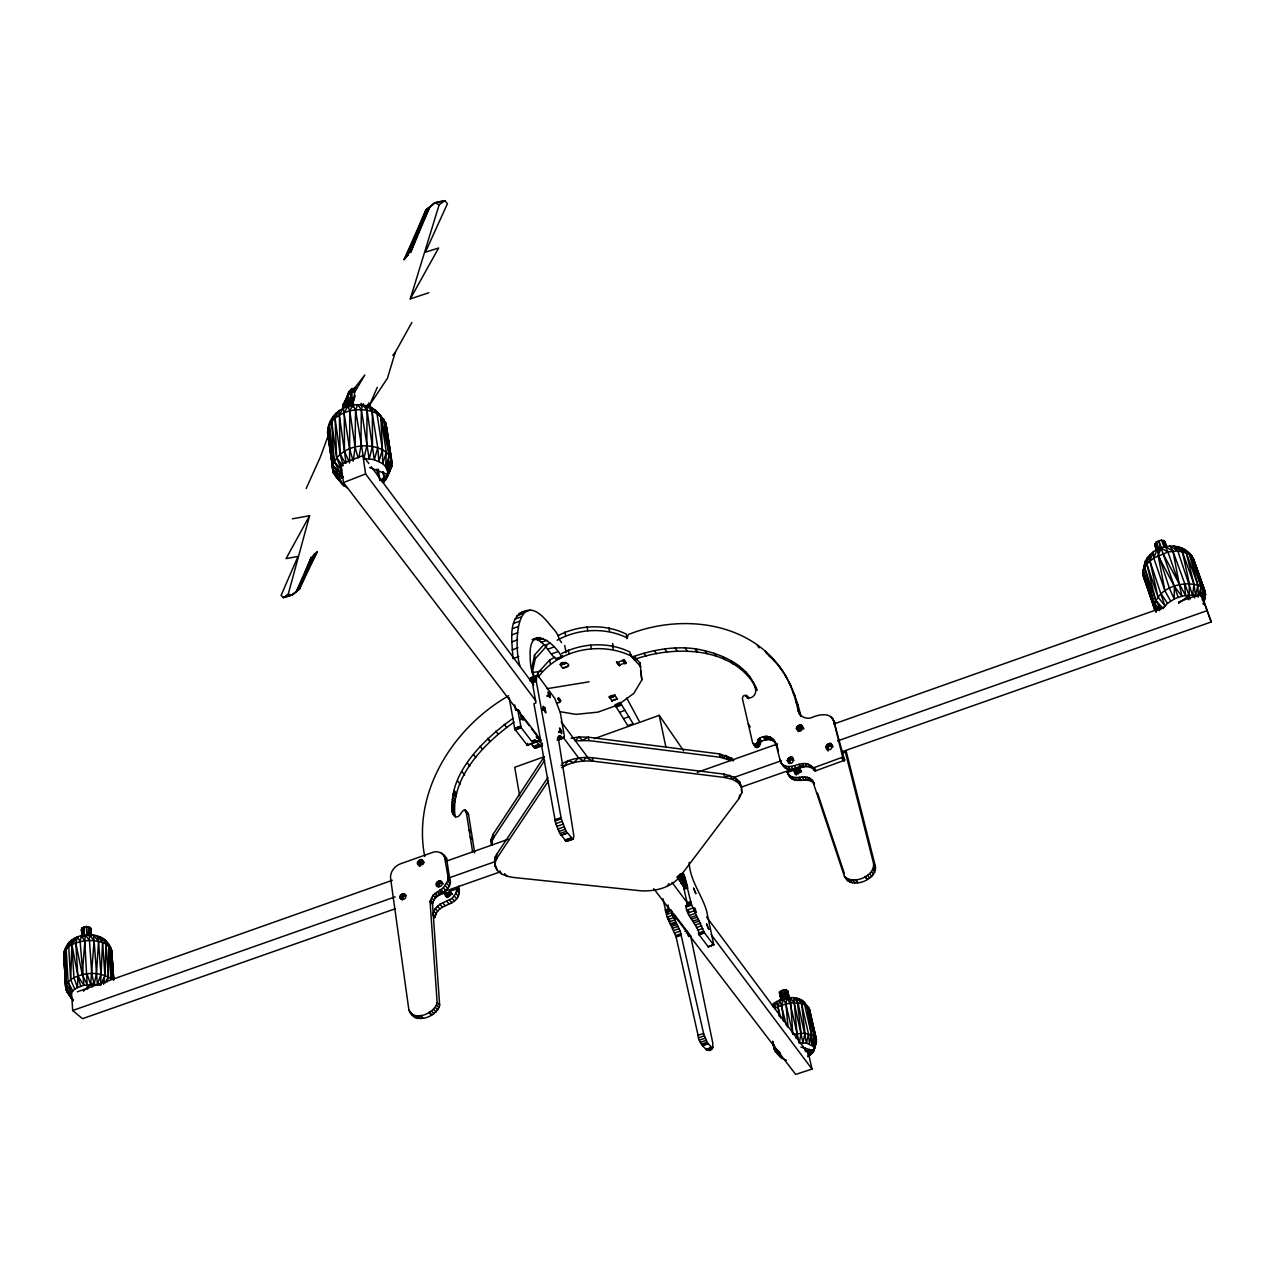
<?xml version="1.0" encoding="UTF-8"?>
<svg xmlns="http://www.w3.org/2000/svg" width="1275" height="1275" viewBox="0 0 1275 1275"><rect width="100%" height="100%" fill="white"/><g stroke="black" fill="none" stroke-linecap="round" stroke-linejoin="round"><path stroke-width="1.5" d="M411.363 1014.199C419.092 1023.554 436.958 1015.872 439.668 1005.274L432.528 904.246C433.914 893.743 447.923 893.695 450.091 883.639L447.652 880.882L449.693 880.244L449.581 878.172L446.935 860.832L444.401 856.194L447.955 876.339L447.652 880.882L443.318 887.814L433.038 895.241L430.057 901.505L437.15 1002.644C434.95 1013.482 413.132 1022.502 408.797 1009.402L390.596 878.347C389.911 871.925 394.724 865.932 400.573 863.781L432.209 852.545C438.058 850.027 444.082 853.756 446.84 858.968L443.286 854.585M472.611 851.939L466.124 811.267C461.359 806.246 460.275 822.088 453.549 815.123C444.72 775.997 484.357 738.687 513.188 718.287M455.032 816.43C450.314 777.32 484.516 743.054 513.952 722.224M1201.082 596.19L1203.52 588.923L1201.13 586.787L1189.432 553.956L1177.781 550.912L1167.948 552.011L1161.111 548.043L1174.355 586.388L1174.259 599.011L1167.486 603.346L1163.039 608.51L1155.644 600.158L1144.52 567.232C1146.161 544.489 1183.232 537.859 1193.368 558.673L1205.018 591.504L1205.513 594.421L1203.552 604.207L1205.018 591.504L1193.368 558.673L1205.018 591.504L1202.102 599.585L1203.52 588.923L1191.87 556.091L1183.455 549.095L1191.87 556.091L1201.13 586.787L1200.588 596.126M562.259 763.518C571.375 758.545 582.069 756.712 592.365 757.732L724.025 774.116L734.464 777.256L739.516 781.623L741.588 787.583L741.763 792.938L739.006 798.533L679.416 877.359C669.805 888.069 654.521 891.639 640.624 890.779L513.777 877.503C506.621 876.515 498.047 874.108 495.29 866.617L495.258 856.912L496.613 854.409L547.947 777.399M519.993 666.108C513.49 645.644 516.12 583.998 548.282 622.71C552.043 627.953 557.924 632.384 559.135 639.014M351.342 405.593L351.549 392.031L364.825 375.009L354.721 392.047L352.617 406.629M353.35 406.582L353.414 402.932M518.75 656.529L512.917 658.681C512.582 643.03 506.175 615.235 527.117 610.295M536.791 675.495L536.297 681.408L561.271 818.789L566.132 831.38L573.001 839.221L573.909 836.209L558.37 738.48L559.056 735.548L563.104 738.113L564.347 735.803L560.299 712.597L554.752 698.365L538.528 676.372L536.791 675.495L530.83 677.678L529.97 680.834L535.946 678.635L531.962 680.133L535.93 702.939L533.938 703.673L555.757 823.666L559.932 833.563L566.036 841.133L573.001 839.221M795.122 769.717L794.341 771.295L796.253 774.292L796.827 772.985L795.122 769.717L787.249 772.475C792.588 783.201 806.294 771.853 812.589 780.81L844.433 876.403C853.23 885.217 874.985 876.419 873.55 863.398L845.341 752.075L842.09 753.222M844.433 876.403C850.983 890.062 876.977 880.244 875.383 866.347L846.186 751.214M449.501 877.694L494.493 861.836L495.29 866.617L495.258 856.912L497.17 857.788L548.553 780.826M67.718 946.305L68.133 944.122L63.75 953.812L65.854 989.288L70.938 997.034L65.678 986.834L64.531 951.325L74.157 938.257L71.91 944.648L73.934 977.67L77.488 987.631L83.879 985.336L80.134 941.699L77.536 936.774L75.783 942.958L77.887 975.997L77.488 987.631C72.34 989.416 67.957 996.556 73.376 1000.636L65.854 989.288L63.75 953.812C66.922 930.495 105.427 927.403 111.658 950.433L113.714 979.439M74.827 989.257L70.635 979.662L71.91 944.648L77.536 936.774M107.036 982.053L108.359 976.937L106 943.994C95.386 938.926 82.429 939.723 71.91 944.648L77.887 975.997L83.879 985.336L94.111 984.3L100.518 985.177L102.574 942.48L100.406 936.854L110.622 948.058L112.853 979.025M90.079 935.228L90.382 927.515L86.302 926.447L81.919 928.025L81.823 936.535M772.028 1004.923C781.304 996.827 799.776 993.241 806.963 1005.911L813.832 1035.969L813.434 1046.392C816.112 1050.712 811.091 1054.776 807.665 1056.624L809.099 1049.803L805.736 1051.54L804.398 1047.986M799.664 768.841L801.561 771.853L798.772 768.442L800.588 771.2L798.118 773.941L795.281 773.67L794.341 771.295M83.337 936.519L83.752 926.909L84.341 935.93M347.453 488.182L341.812 483.56L333.412 472.913L327.611 433.086C326.974 406.183 366.228 394.039 380.843 416.208L386.309 452.29L385.592 466.523L387.696 471.67L387.042 477.36L383.472 482.572L384.237 477.503L383.377 471.846M562.355 657.278L562.53 655.525M811.872 1049.819L811.665 1053.772L812.669 1050.552M459.319 892.149L458.713 886.077M433.978 918L435.317 916.597L432.878 913.904L435.285 908.517L439.907 904.262L452.163 898.349L455.828 893.361L456.96 888.771L449.533 891.368L451.972 894.094L449.485 894.508L447.732 896.851L445.31 894.126L446.154 892.548L448.354 895.56L447.254 893.169L449.661 892.181L451.972 894.094M329.715 428.097L327.611 433.086L333.412 472.913L339.564 478.364L332.504 469.136L329.189 425.26L333.604 416.319L329.189 425.26L334.13 461.311L340.17 472.722L339.564 478.364L341.812 483.56M87.879 935.547L88.501 926.654L89.218 935.691M80.134 941.699L81.297 935.659L84.708 940.902L87.194 984.714L82.269 974.706L85.329 934.989L89.473 940.567L91.72 973.526L94.111 984.3L96.454 973.686L98.542 941.38L97.155 935.754L102.574 942.48L104.933 975.423L103.594 984.268M531.069 743.994L535.149 748.345L541.827 746.002L542.417 743.293M514.702 704.916L515.658 710.35L517.65 709.617L521.124 727.563L533.077 743.102L534.767 739.946L540.09 745.652L541.827 746.002M527.595 743.325L527.356 745.349L514.813 729.173L509.187 697.616M386.229 430.711L385.735 422.981L374.738 409.785L376.954 413.546L382.452 449.708L382.707 463.622L385.592 466.523L389.305 455.414L383.775 419.411L377.352 412.494L378.994 415.65M388.54 472.898L390.198 470.459L385.592 480.053L391.983 462.713L386.548 426.806L391.983 462.713L391.648 466.618L387.042 477.36L391.648 466.618L390.787 460.944M491.624 845.134L491.082 839.587L491.959 841.245L493.712 837.532L493.17 834.201L491.082 839.587L491.624 845.134L493.17 834.201L544.122 756.872M348.728 396.095L342.624 408L342.927 404.685L351.645 388.891L356.06 387.871M1164.76 543.198L1164.92 541.604L1161.557 540.026L1156.329 541.907L1154.831 545.222L1156.712 550.609M348.362 407.299L349.238 398.087M1203.233 603.936L1205.003 597.545M83.449 991.153L90.637 984.38L94.111 940.727L93.442 935.037L98.542 941.38L100.932 974.323L97.362 984.587L94.111 940.727L89.393 934.782L89.473 940.567M436.209 884.547C435.763 880.834 442.776 879.352 442.074 883.814C441.246 890.332 431.811 882.093 438.664 887.304M417.77 863.701C420.782 870.267 419.682 861.374 424.097 862.314L421.642 859.541C408.701 864.769 429.739 868.195 421.642 859.541M331.803 423.093L332.169 419.714L327.85 429.149L333.412 472.913L344.25 486.094L335.468 476.42M399.983 897.329C399.553 893.632 406.518 892.133 405.801 896.596C404.94 903.098 395.569 894.875 402.486 900.054M449.549 891.368C455.079 894.11 444.832 900.644 445.31 894.126M353.494 459.446L355.103 447.079L355.534 409.928L357.749 404.653L361.351 409.673L369.176 458.904L374.34 459.733L382.707 463.622L386.309 452.29C369.909 440.417 340.154 444.975 332.743 465.232L339.548 475.559L343.166 476.946M796.238 1038.503L796.971 1033.451L793.799 997.751L798.086 1003.106L806.485 1043.078L813.434 1046.392L815.522 1037.579L808.605 1007.569L803.107 1001.385L805.768 1005.879M435.317 916.597C437.516 902.875 458.219 906.637 459.319 892.213L456.912 889.424M349.366 406.374L351.549 392.031L354.721 392.047M450.091 883.639L450.489 881.168L448.051 878.379L449.693 880.244M825.945 746.911C833.882 734.83 833.643 757.079 825.945 746.911L827.81 749.987L828.638 748.043L826.774 744.951L828.033 747.007C830.407 743.086 835.635 750.322 831.3 744.026M358.849 457.709L360.921 446.091L361.351 409.673L362.674 404.956L367.041 410.215L374.34 459.733L377.751 447.716L371.36 407.586L380.843 416.208L389.305 455.414L391.202 458.968L387.696 471.67L391.983 462.713M796.397 728.439C804.382 716.502 803.808 738.464 796.397 728.439L798.309 731.515L800.461 728.599L803.362 728.535L801.465 725.443M813.609 1049.006L813.036 1052.257L816.367 1039.444L809.513 1009.449L801.624 999.983L804.589 1004.588L811.474 1034.694L811.808 1044.91L813.832 1035.969L804.971 1033.244L792.795 1034.184L785.958 1004.062L783.28 998.915L781.878 1005.21L783.376 1021.004M787.297 760.522C795.249 748.473 794.851 770.69 787.297 760.522L789.225 763.566M808.462 1033.77L806.485 1043.078L799.298 1042.966L801.098 1033.132L796.875 998.134L801.608 1003.648L808.462 1033.77L809.466 1043.811L811.474 1034.694L806.963 1005.911C796.971 1000.397 784.3 1003.329 774.738 1008.461L774.132 1003.122L773.017 1006.788M612.032 700.899L609.195 696.644L612.781 695.337M754.641 746.082C758.211 750.481 759.645 743.771 761.048 741.588C765.653 738.751 772.427 738.4 775.822 743.309C773.303 736.392 764.857 734.496 759.087 738.528C757.669 740.727 756.25 747.437 752.664 743.022L742.369 698.397C742.942 692.994 747.341 696.437 749.477 697.983C754.226 697.537 756.808 692.421 755.326 688.117C747.357 663.526 718.702 652.8 695.465 648.832C674.268 645.867 652.784 649.804 632.814 656.8C631.045 656.912 631.874 654.394 630.328 654.314M1203.552 604.207L1205.513 594.421L1193.91 561.622M739.006 798.533L739.739 794.915M543.676 644.863L534.544 655.047L531.643 668.865L534.113 676.069M534.544 655.047L535.229 658.777L532.312 672.594L541.827 671.048M537.094 676.467L537.827 673.025L549.637 659.972L554.721 657.262M809.609 1011.521L816.367 1039.444L814.231 1049.134L816.43 1041.452L809.513 1009.449L803.107 1001.385M686.141 932.886L687.926 932.28L690.62 935.818L712.757 1042.854C713.777 1060.322 697.393 1043.396 698.062 1035.3L676.117 936.966L667.192 917.028L662.904 898.747M800.907 1047.142L813.896 1050.696L815.697 1043.603M309.602 515.706L286.078 558.609L298.015 556.442L281.09 595.361L283.464 597.561L288.23 594.15L309.602 515.706L292.326 518.845M780.571 761.956C788.077 773.558 801.098 758.593 810.422 765.43L815.665 770.801L844.528 760.251L833.818 720.758M810.422 765.43L813.769 767.757L842.663 757.175L833.866 721.523C830.806 711.307 817.705 714.765 810.518 718.064C805.178 719.1 798.931 716.024 798.054 710.318C794.676 694.397 788.874 678.842 778.961 665.805C744.951 621.005 679.942 614.582 630.232 633.803C626.886 633.882 628.32 637.197 626.806 638.648M1161.047 609.562L1155.644 600.158L1146.815 563.98L1147.452 557.303L1142.719 573.654L1156.043 611.92L1144.854 579.121L1148.44 588.301M588.97 740.584L588.317 737.189L582.532 740.233L578.818 736.966L575.376 740.807L588.97 740.584L720.168 757.254L730.718 760.506L731.388 758.051L719.435 753.908L588.317 737.189L578.818 736.966L571.041 738.241M808.605 1007.569L816.367 1039.444L814.119 1047.699L815.522 1037.579L806.963 1005.911M813.896 1050.696L816.43 1041.452M672.467 914.621L673.184 915.928L674.985 915.323L686.715 930.686L688.707 936.503L687.926 932.28M811.442 1049.676L809.864 1055.206L809.099 1049.803M1159.517 610.693L1154.273 603.394L1143.133 570.499L1146.815 563.98L1153.763 558.02L1156.903 549.86L1169.462 588.428L1174.259 599.011C1181.654 595.68 1190.467 593.736 1198.277 596.748L1201.13 586.787C1184.682 578.547 1153.572 588.556 1154.481 609.402L1142.719 573.654L1145.715 560.139L1143.133 570.499L1153.891 606.502L1157.381 610.566M410.279 298.924L438.616 248.019L425.388 252.211L447.429 203.697L444.911 200.653L439.158 204.701L410.279 298.924L428.735 292.756M774.738 1008.461L776.762 1001.481L780.635 1017.976M66.427 984.332L70.635 979.662L68.722 946.64L71.448 939.994L66.204 948.903L68.117 981.909L71.4 993.034L66.427 984.332L64.531 951.325L69.392 942.018L66.204 948.903L65.678 986.834L70.778 995.042M411.857 322.479L395.266 352.346L387.425 378.293L369.463 405.307L377.288 387.345M351.868 405.848L355.231 395.776M1203.154 601.449L1205.513 594.421L1202.676 587.44M559.789 701.696C553.621 693.154 566.371 703.051 556.569 702.86M349.366 405.944L350.577 402.39L346.72 405.067M439.381 885.248L436.927 882.491L439.572 885.009L438.743 886.603L436.289 883.862M403.219 897.998L400.701 895.273L403.41 897.759L402.565 899.353L400.047 896.628M327.946 436.369L320.407 456.928L306.175 488.548M67.065 947.978L63.877 956.314L65.583 975.917M342.624 408L348.968 391.584L351.645 388.891L354.832 388.987M427.635 208.733L410.662 252.386L429.691 207.172L434.839 202.789L444.911 200.653L434.839 202.789L425.818 210.184L404.127 259.654L407.522 255.606L429.691 207.172L425.818 210.184L407.522 255.606L427.635 208.733L434.839 202.789L439.158 204.701M1170.625 601.035L1164.983 590.931L1158.098 555.533L1161.111 548.043M297.983 590.277L311.403 557.016L296.294 591.712L292.007 595.058L283.464 597.561L292.007 595.058L299.482 588.986L317.156 551.916L314.112 554.354L296.294 591.712L297.983 590.277L314.112 554.354L299.482 588.986L296.294 591.712L317.156 551.916M383.345 419.985L385.735 422.981L391.202 458.968L387.042 469.009L389.305 455.414L386.309 452.29M90.382 930.049L90.382 927.515L90.86 934.718M494.493 861.836L495.21 862.251L497.17 857.788L496.613 854.409M791.361 757.222L793.034 759.326L789.432 760.585L788.125 758.577L790.054 761.621L789.352 762.864L787.424 759.82M100.518 985.177L104.933 975.423L106 943.994L103.132 938.32L108.726 945.875L111.1 978.817C99.291 970.753 82.445 972.347 70.635 979.662M616.415 661.916L617.992 662.474L624.017 659.605L626.121 662.665L618.678 665.231M382.149 481.998L384.237 477.503L387.696 474.125L383.472 482.572M536.377 747.15L535.149 748.345M404.127 259.654L429.691 207.172L425.818 210.184M347.836 407.267L347.278 403.33L350.609 399.84L351.47 405.737M66.922 947.803L63.75 953.812L65.854 989.288L71.798 998.883L66.938 991.615L66.427 985.734M342.672 465.981L336.648 457.582L335.022 418.072L336.026 413.148L331.612 421.531L336.648 457.582L341.588 470.029L340.17 472.722L332.743 465.232M558.259 739.277L557.828 740.074L563.773 737.938M563.04 668.259C552.059 657.597 580.284 664.546 562.849 668.196M104.996 983.009L108.359 976.937L108.726 945.875L105.124 940.105L111.658 950.433L113.65 979.981M636.225 658.793L640.002 662.857L641.851 679.91L633.85 693.377L618.295 704.74M366.148 407.171L367.853 404.366M625.929 663.048L623.873 659.892M327.85 429.149L329.827 426.121M493.712 837.532L544.744 760.251M667.16 886.364L668.992 883.607M344.887 406.916L342.927 404.685L346.099 405.514L349.159 398.708L352.474 397.561M363.391 403.665L361.494 406.358L361.064 403.267M842.472 757.493L844.321 760.569M669.232 910.764L666.347 914.51L671.75 912.645L671.033 910.143L665.63 911.976L669.232 910.764L668.004 904.995M730.718 760.506L726.097 755.422L724.12 757.972L719.435 753.908L720.168 757.254M781.352 760.729L734.464 777.256L732.679 779.423L724.79 777.495L593.018 761.159C582.245 760.346 570.865 761.972 561.526 767.693M353.032 398.31L350.816 400.988L349.159 398.708L345.222 401.418L346.099 405.514M392.78 355.327L395.266 352.346M781.192 1000.716L779.439 992.157L784.3 989.735L787.599 990.627L789.687 999.871M671.033 910.143C673.152 911.784 677.248 925.252 674.985 915.323M794.915 769.972L796.827 772.985L800.923 771.534L799.027 768.522M535.229 658.777L546.975 645.708M640.783 666.602L630.679 655.796C600.27 641.229 558.912 649.246 538.512 676.802L537.827 673.025M795.759 770.722L798.931 769.367L800.206 771.375L798.931 769.367M446.967 893.456L448.864 894.97M402.932 896.5L401.258 894.683L402.932 896.5L405.992 895.64L403.952 893.743M439.11 883.734L437.484 881.902L439.11 883.734L442.202 882.874L440.194 880.961M592.365 757.732L593.018 761.159L585.894 757.398L583.504 760.952L578.675 757.988L573.67 762.577L568.283 760.601L564.538 765.845L561.016 765.271M299.482 588.986L292.007 595.058L288.23 594.15M1178.61 603.33L1189.145 595.282L1189.416 583.727L1182.228 551.31L1177.749 546.417L1186.164 552.33L1197.91 585.161L1198.277 596.748M566.849 841.388L573.575 838.807M376.476 469.248L379.95 480.404L384.237 477.503L382.612 472.005M68.722 946.64L71.91 944.648M508.629 695.768C453.661 727.228 412.096 791.679 424.718 856.497M1164.983 590.931L1153.763 558.02L1167.948 552.011L1179.439 584.874L1181.941 596.254L1174.355 586.388L1158.098 555.533M558.115 635.603C578.85 624.766 605.067 623.618 626.216 634.105L626.981 637.835C605.227 627.109 578.165 628.543 557.127 640.257M561.526 653.629C582.356 642.807 608.637 641.596 629.914 652.035L630.679 655.796M617.339 699.003L614.582 694.684M532.073 639.636C545.923 635.556 552.744 667.558 561.494 656.673C554.593 642.855 530.448 624.543 530.097 653.023C530.081 661.263 530.559 669.949 534.177 677.519M368.842 463.526L362.913 455.557L340.903 464.148L343.485 482.572L529.125 725.539M343.485 482.572L365.606 473.949L535.819 700.867M518.925 613.673L524.583 611.57M525.762 611.602L529.97 610.024M516.758 615.921L522.431 613.801M514.925 619.172L520.63 617.052M513.506 623.427L519.228 621.308M512.502 628.655L518.256 626.519M511.928 634.838L517.698 632.687M511.817 641.915L517.602 639.779M367.12 407.012L370.372 405.817L368.714 402.964M533.476 639.11L537.699 637.548M534.799 639.572L540.409 637.5M512.136 649.883L517.953 647.732M537.763 640.512L543.357 638.456M541.03 642.425L546.592 640.369M544.553 645.278L550.099 643.238M548.282 649.055L553.828 647.015M552.234 653.708L557.749 651.668M555.996 658.697L561.494 656.673M556.314 659.143L561.813 657.119M556.506 659.366L562.004 657.342M560.283 664.403L565.765 662.394M560.41 664.721L565.909 662.713M560.57 665.008L566.052 663M560.697 665.231L566.227 663.271M530.32 678.141L537.556 675.623M530.018 679.208L535.978 677.009M562.721 668.036L568.204 666.028M532.089 681.392L536.074 679.942L531.962 680.133M532.312 682.858L536.297 681.408M546.943 695.688L549.908 694.62C544.808 685.121 551.788 704.836 549.908 694.62M547.214 696.501L550.178 695.417M634.026 659.558C673.216 645.421 732.424 645.851 755.82 687.002M542.066 708.709L544.728 707.737C549.206 722.192 539.245 700.867 544.728 707.737M520.742 717.012L522.734 716.279L537.508 735.627L539.723 742.13L539.038 737.619M542.066 709.553L545.062 708.47L542.178 708.948M542.353 710.271L545.349 709.187M520.327 718.861L523.308 717.777L522.75 716.295M520.551 719.642L523.308 717.777M514.542 728.344L520.567 726.16M514.606 728.615L520.63 726.431M514.702 728.886L520.71 726.702M514.813 729.173L520.869 727.101M514.972 729.539L520.997 727.356M515.1 729.746L521.124 727.563M515.196 729.874L521.204 727.69M609.307 696.979L614.709 695.018M609.418 697.298L614.821 695.353M609.562 697.616L614.964 695.656M609.705 697.887L615.108 695.927M609.832 698.094L615.235 696.134M611.713 700.74L617.435 698.827L611.857 700.915M615.028 704.836L620.256 702.382M620.622 703.433L615.219 705.346L627.794 725.666L633.133 723.754L620.415 702.892M620.813 703.896L597.863 712.151L575.933 714.367L559.741 711.641M615.65 706.238L621.021 704.294M615.841 706.557L621.228 704.613M616.144 706.972L621.515 705.027M537.062 738.321L539.022 737.603L541.222 740.472M531.787 741.03L534.767 739.946M558.418 731.691L561.383 730.623C556.298 721.204 563.327 740.95 561.383 730.623M532.807 741.588L535.787 740.52M558.689 732.503L561.653 731.436M536.855 740.918L539.819 739.851M526.957 745.078L533.428 742.879M537.03 741.636L539.978 740.568M527.356 745.349L536.998 741.843M619.714 712.215L625.085 710.271M557.685 737.141L560.665 736.073M532.966 746.481L538.895 744.345M557.255 738.847L561.765 737.221M534.161 747.788L542.289 745.014M557.765 739.245L564.188 737.141M557.159 740.249L563.104 738.113M623.714 718.606L629.069 716.678M782.197 764.394C789.193 776.921 802.979 761.669 812.334 768.474M544.377 756.649L514.733 767.311L519.626 795.664M594.373 738.655L659.207 715.339L683.671 750.847M422.71 1017.976L420.176 1015.378L422.599 1018.008M554.832 819.777L561.032 817.594M555.071 820.988L561.271 818.789M77.265 991.807L392.254 880.308M446.617 861.071L508.247 839.253M697.329 772.331L777.591 743.915M833.818 724.009L1163.708 607.235M1178.706 601.928L1201.193 593.975L1211.25 621.961L842.392 751.613M555.757 823.666L561.956 821.483M556.665 826.439L562.865 824.256M557.701 829.133L563.901 826.949M558.817 831.539L565.016 829.356M559.932 833.563L566.132 831.38M561.048 835.173L567.327 833.117L561.143 835.3M71.639 993.799L72.675 1010.517L395.123 896.867M837.611 740.887L1207.09 610.661L1211.25 621.961M564.921 840.066L571.104 837.898M565.128 840.305L571.312 838.137M566.036 841.133L572.204 838.966M395.393 908.708L82.508 1018.693L72.675 1010.517M438.488 893.568L500.326 871.829M741.285 787.137L738.432 782.882L739.516 781.623L741.285 787.137L803.075 765.43M435.269 896.389L446.154 892.548M798.772 768.442L806.087 765.861M679.432 874.427L683.018 873.184L684.468 876.403L691.337 904.102M679.639 874.825L683.225 873.582M678.045 875.877L683.432 874.012M678.252 876.323L683.639 874.459M683.846 874.921L678.459 876.786L682.81 885.758M678.667 877.264L684.053 875.399M678.874 877.758L684.261 875.893M679.081 878.268L684.468 876.403M679.288 878.778L684.675 876.913M679.479 879.32L684.882 877.455M679.878 880.419L685.281 878.555M680.276 881.567L685.663 879.702M680.643 882.73L686.03 880.866M680.707 882.938L682.508 882.316L687.544 904.676M682.794 883.304L686.396 882.061M683.145 884.499L686.747 883.256M683.464 885.695L687.066 884.452M683.767 886.89L687.368 885.647M684.038 888.053L687.639 886.826M684.293 889.201L687.894 887.958M665.168 909.968L668.769 908.74M687.113 902.78L690.715 901.552M665.375 910.956L668.977 909.712M687.321 903.72L690.923 902.477M691.162 903.449C676.196 905.856 700.134 926.144 699.098 934.782L708.294 946.847L713.713 944.536L706.573 910.796C701.68 894.237 689.855 880.435 689.169 862.33M685.822 905.633L691.257 903.768M685.918 905.967L691.353 904.166L704.374 932.742L713.713 945.014M686.221 907.051L691.64 905.202M671.941 914.302L673.742 913.681M687.177 910.015L692.596 908.151M667.192 917.028L672.594 915.179L680.197 931.101L703.577 1033.467L707.099 1042.249L712.534 1048.56M668.164 919.562L673.567 917.697M688.245 912.852L693.68 910.988M669.2 921.873L674.602 920.024M689.393 915.434L694.811 913.569M670.252 923.897L675.654 922.048M690.508 917.57L695.927 915.705M670.714 924.662L676.101 922.813M670.793 924.853L676.196 923.004M691.576 919.211L696.995 917.363M671.766 926.335L677.168 924.487M693.074 921.156L698.493 919.307M672.77 928.2L678.173 926.351M694.158 922.829L699.561 920.98M673.806 930.447L679.208 928.614M695.305 925.028L700.708 923.18M674.794 932.949L680.197 931.101M684.93 931.292L686.715 930.686M696.437 927.594L701.84 925.762M675.702 935.563L681.089 933.73M676.117 936.966L681.519 935.133M697.473 930.352L702.876 928.519M688.851 936.408L690.62 935.818M698.397 933.22L703.8 931.387M698.525 933.603L703.928 931.754M698.668 933.985L704.071 932.137M698.827 934.32L704.23 932.471M698.971 934.591L704.374 932.742M699.098 934.782L704.501 932.933M708.151 946.719L713.713 944.536M708.294 946.847L713.745 944.743M698.062 1035.3L703.577 1033.467M698.812 1037.707L704.326 1035.874M699.672 1040.017L705.187 1038.185M700.613 1042.201L706.127 1040.384M701.585 1044.082L707.099 1042.249M702.445 1045.42L707.944 1043.587M702.605 1045.643L708.119 1043.811M705.633 1049.373L711.163 1047.604M707.721 1049.07L713.203 1047.269M706.446 1050.186L711.944 1048.369M706.525 916.916L808.573 1053.915L812.016 1069.072L795.664 1074.411L676.611 918.606M542.305 709.219L545.062 708.47M787.249 772.475L790.484 777.415L787.886 773.479C792.285 786.595 807.617 774.993 814.47 783.822L812.589 780.81M365.845 406.119L368.953 405.498M547.039 688.691L589.066 681.822M466.076 812.733L468.483 814.087L474.682 852.816M521.475 612.398L524.36 612.112M786.436 1060.21C778.451 1058.043 773.128 1049.468 772.634 1041.468M632.32 656.689L634.456 659.781M369.607 467.543L387.759 474.555L391.648 466.618L390.835 462.857M376.954 413.546C362.339 406.374 342.672 409.291 331.612 421.531L334.13 461.311L341.588 470.029M1177.781 550.912L1173.94 545.923L1182.228 551.31L1193.958 584.125L1195.567 595.839L1197.91 585.161L1189.432 553.956L1180.953 547.501L1186.164 552.33L1193.958 584.125L1192.587 595.329L1177.781 550.912L1169.828 546.035L1172.92 551.151L1190.324 598.963M338.481 479.543L341.094 481.249M354.482 390.819L351.645 388.891L352.633 392.126M445.708 857.374L441.533 853.134M332.504 469.136L339.548 475.559M1156.138 546.433L1154.831 545.222L1156.903 550.418M1157.748 610.056L1153.891 606.502L1142.719 573.654L1144.854 562.944L1144.886 565.574M813.832 1035.969L816.367 1039.444M774.244 1045.149L775.232 1050.823L782.069 1058.441L775.232 1050.823L773.989 1045.197M768.283 655.334C786.771 670.809 795.488 693.759 801.019 716.47L799.122 713.363M775.232 1050.823L779.997 1055.812L774.26 1048.974L772.762 1041.468L774.26 1048.974L779.838 1054.377L780.698 1057.134M774.148 1046.934L780.204 1052.847L779.838 1054.377L774.148 1046.934L774.26 1048.974M733.778 760.426L731.388 758.051L732.87 761.048M1159.389 608.542L1154.273 603.394L1144.52 567.232M415.347 1015.92L417.913 1018.518M409.02 1010.485L413.929 1016.797M413.227 1015.346L415.777 1017.944M409.928 1012.557L412.494 1015.155M417.642 1015.952L420.192 1018.55M431.46 1011.075L433.994 1013.689M429.293 1012.238L431.827 1014.836M428.83 1012.414L431.364 1015.028M433.564 1009.37L436.082 1011.983M435.253 1007.298L437.787 1009.912M437.15 1002.644L439.668 1005.274M436.448 1005.051L438.983 1007.664M504.597 873.678L506.988 876.18M383.042 420.049L385.735 422.981M400.302 895.942L402.804 898.668M403.267 893.743L404.94 895.56M402.549 893.918L404.207 895.735M401.912 894.205L403.585 896.022M432.735 914.271L435.189 916.964M432.496 914.621L434.95 917.315M561.622 642.68L559.279 639.333M433.771 911.115L436.225 913.808M437.373 906.174L439.811 908.868M430.392 900.118L432.878 902.859M430.057 901.505L432.528 904.246M435.285 908.517L437.739 911.211M439.907 904.262L442.345 906.971M431.476 897.584L433.946 900.325M435.03 893.201L437.5 895.942M442.712 902.923L445.15 905.633M433.038 895.241L435.508 897.983M446.919 901.505L449.342 904.214M437.277 891.576L439.732 894.333M436.528 883.161L438.983 885.918M417.754 862.41L420.224 865.167M445.565 893.408L447.987 896.134M417.69 863.095L420.16 865.852M441.038 889.567L443.493 892.325M445.23 894.843L447.652 897.568M449.693 900.198L452.115 902.907M439.939 890.205L442.393 892.962M439.779 890.38L442.234 893.137M439.493 880.961L441.134 882.81M420.224 859.717L422.694 862.49M448.928 892.261L450.537 894.078M438.775 881.137L440.401 882.969M448.577 892.372L450.187 894.189M419.602 860.003L422.073 862.777M438.138 881.423L439.779 883.256M447.876 892.707L449.485 894.508M418.949 860.466L421.419 863.239M443.318 887.814L445.772 890.572M452.163 898.349L454.585 901.074M418.407 861.055L420.877 863.828M445.915 892.835L448.354 895.56M417.993 861.725L420.463 864.498M804.589 1004.588L799.537 998.899L801.608 1003.648L804.971 1033.244L803.011 1042.807L794.182 1002.995L790.404 997.735L792.795 1034.184M445.246 885.695L447.684 888.452M454.267 896.022L456.673 898.747M440.831 881.137L443.286 883.894M450.075 891.592L452.498 894.317M420.957 859.541L423.412 862.314M449.661 892.181L451.286 893.998L450.346 892.277M803.856 1003.058L809.513 1009.449M456.753 890.508L459.159 893.233M455.828 893.361L458.251 896.086M446.712 883.336L449.151 886.093M447.955 876.339L449.581 878.172M459.255 889.567L457.645 887.751L457.757 889.663M448.067 877.343L449.693 879.176M457.757 888.691L459.351 890.524M456.96 888.755L459.367 891.496M456.928 889.089L459.351 891.831M444.975 857.517L446.601 859.382L444.401 856.194M445.31 858.968L446.935 860.832M451.685 809.211L454.075 812.032M469.152 830.121L471.511 832.926M451.78 810.071L454.155 812.876M451.892 810.884L454.267 813.689M452.035 811.649L454.426 814.454M452.211 812.366L454.601 815.171M452.418 813.02L454.808 815.825M452.657 813.625L455.303 816.988M470.156 836.687L472.531 839.476M451.701 804.286L454.075 807.107M451.637 805.354L454.012 808.175M451.605 806.39L453.98 809.195M451.605 807.378L453.98 810.183M451.637 808.318L454.012 811.123M452.211 799.648L454.585 802.469M451.892 802.039L454.267 804.86M453.406 793.544L455.765 796.381M453.183 794.484L455.557 797.305M465.295 810.071L468.323 813.593M464.865 809.912L468.483 814.087M464.307 809.832L466.666 812.653M452.641 797.13L455.016 799.951M774.61 741.699L775.248 742.719L773.192 739.516M454.251 790.675L456.625 793.496M453.948 791.648L456.307 794.468M453.661 792.604L456.02 795.425M457.916 781.256L460.259 784.109M462.347 772.124L464.69 774.977M467.558 763.231L469.901 766.1M473.535 754.625L475.846 757.509M107.897 945.779L111.658 950.433L112.917 979.057M377.352 412.494L380.938 416.989M480.197 746.401L482.508 749.286M487.783 738.352L490.078 741.253M487.544 738.607L489.839 741.492M834.424 721.762L831.188 717.092M495.752 731.069L498.031 733.986M504.231 724.359L506.51 727.276M1157.939 596.907L1164.904 605.896L1149.907 560.888L1149.954 554.577L1146.815 563.98L1157.939 596.907L1149.907 560.888L1153.19 552.027L1153.763 558.02M517.65 709.617C520.519 708.98 522.862 725.395 523.547 718.558M531.532 728.694L538.767 738.161M653.772 888.691L670.602 910.733M563.199 737.364L578.675 757.988M672.005 882.412L687.432 902.971M711.163 934.623L812.016 1069.072M371.216 466.714L533.827 685.042M561.127 721.682L588.46 758.386M676.866 877.088L685.169 888.245M557.908 698.572L560.092 701.537M558.609 697.823L560.793 700.788M558.434 698.094L560.617 701.075M558.195 698.365L560.378 701.33M536.201 736.807L536.711 737.619M73.376 1000.636L66.938 991.615L66.587 985.798M734.464 777.256L738.432 782.882L732.679 779.423L729.539 775.248L724.79 777.495L724.025 774.116M749.413 676.356L753.908 683.336M773.893 740.361L775.981 744.393L780.555 761.908M617.992 662.474L620.112 665.534M617.658 662.554L619.778 665.614M617.339 662.57L619.459 665.63M617.036 662.506L619.14 665.566M616.765 662.378L618.885 665.438M623.602 660.243L625.706 663.319M623.316 660.466L625.435 663.542M625.117 663.701L623.013 660.641L625.037 663.733M634.615 656.37L636.703 659.446M633.818 656.657L635.922 659.733M633.308 656.784L635.396 659.86M632.814 656.8L634.918 659.876M644.018 653.23L646.106 656.306M669.933 921.076L669.391 920.152M654.378 650.601L656.434 653.692M1161.111 593.768L1167.486 603.346M664.753 648.832L666.793 651.923M675.065 647.939L677.089 651.047M685.217 647.923L687.241 651.031M755.708 744.297L757.669 747.357M755.071 744.457L757.047 747.501M754.449 744.472L756.426 747.517M753.876 744.345L755.852 747.389M752.664 743.022L755.438 747.182M845.994 878.093L847.859 881.009M757.717 741.094L759.709 744.281M757.78 741.795L759.757 744.855M757.669 742.369L759.645 745.413M757.414 742.927L759.374 745.971M757.111 743.341L759.087 746.385M695.465 648.832L697.473 651.939M756.617 743.803L758.593 746.863M695.146 648.784L697.17 651.908M756.027 744.17L758.003 747.214M759.661 738.257L761.621 741.317M850.345 880.037L852.21 882.953M759.087 738.528L761.048 741.588M758.577 738.91L760.538 741.97M748.266 723.881L750.226 726.941M758.179 739.357L760.139 742.401M758.083 739.484L760.043 742.544M847.971 879.32L849.835 882.22M757.812 740.026L759.773 743.086M757.701 740.584L759.661 743.628M763.342 736.95L765.303 740.01M852.943 880.18L854.808 883.081M705.043 650.585L707.051 653.708M714.223 653.214L716.199 656.322M767.263 736.424L769.207 739.484M766.721 736.392L768.666 739.452M785.528 766.004L787.456 769.048M792.588 777.065L794.5 780.061M766.179 736.392L768.124 739.452M765.622 736.424L767.582 739.484M790.341 775.949L792.253 778.961M765.064 736.504L767.024 739.564M779.615 759.549L781.543 763.374M783.041 764.697L784.986 767.725M779.886 760.458L781.177 762.498M855.923 879.607L857.788 882.523M764.506 736.615L766.45 739.675M780.252 761.334L783.041 765.813M763.932 736.759L765.877 739.819M855.413 879.766L857.278 882.667M745.572 695.226L747.533 698.317M794.325 772.012L796.222 775.025M797.927 777.654L799.839 780.651M772.427 738.751L774.371 741.811M775.981 744.393L777.272 746.433L776.379 744.297M771.598 738.097L773.543 741.158M770.722 737.524L772.666 740.584M770.259 737.285L772.204 740.345M769.781 737.062L771.726 740.122M769.303 736.87L771.248 739.93M788.364 766.642L790.309 769.686M795.154 777.638L797.066 780.635M768.809 736.711L770.753 739.771M768.299 736.583L770.243 739.643M767.789 736.488L769.733 739.548M789.464 757.573L790.755 759.613M794.452 765.861L796.381 768.905M796.716 769.909L797.991 771.917M790.022 760.043L788.731 758.003L789.432 760.585M797.353 772.395L796.078 770.387L796.827 772.985M722.893 656.657L724.869 659.765M787.727 759.135L789.655 762.179M799.393 777.511L801.306 780.523M799.186 777.463L801.082 780.459M794.58 770.578L796.477 773.574M746.576 695.56L748.537 698.652M746.13 695.337L748.106 698.429M791.377 766.594L793.305 769.638M867.765 875.288L869.598 878.204M804.828 776.778L806.724 779.79M731.037 660.896L732.998 664.02M792.078 757.382L793.99 760.426M790.612 757.238L791.887 759.278M798.15 769.399L799.409 771.407M865.295 876.419L867.128 879.336M789.831 757.43L791.106 759.454M802.15 776.873L804.047 779.886M865.04 876.499L867 879.383M797.465 769.574L798.724 771.582M811.729 779.806L813.625 782.802M869.901 873.726L871.733 876.642M809.784 778.276L811.665 781.272M738.56 665.917L740.52 669.04M807.442 777.256L809.338 780.268M798.931 764.235L800.843 767.279M805.163 763.47L807.075 766.514M871.67 871.765L873.503 874.682M747.357 673.71L749.859 677.503M746.13 672.387L748.712 676.148M754.577 685.647L756.824 689.6M745.477 671.734L747.421 674.857M754.88 686.492L757.063 690.413M802.055 763.486L803.967 766.546M873.71 867.016L875.527 869.948M808.015 764.139L809.912 767.183M872.992 869.47L874.809 872.403M814.151 767.662L816.048 770.706M873.55 863.398L875.383 866.347M813.769 767.757L815.665 770.801M873.758 864.546L875.59 867.478M813.37 767.789L815.267 770.833M812.972 767.709L814.868 770.769M812.621 767.55L814.518 770.61M812.35 767.327L814.247 770.371M798.564 725.507L800.461 728.599M797.831 725.937L799.744 729.029M797.226 726.495L799.138 729.587M796.827 727.069L798.724 730.145M796.524 727.754L798.421 730.83M802.039 725.842L803.935 728.933M800.78 725.204L802.676 728.296M800.047 725.14L801.943 728.232M799.282 725.252L801.178 728.344M757.127 644.704L759.055 647.843M765.159 651.015L767.072 654.155M795.903 701.553L797.799 704.661M796.126 702.429L798.023 705.537M797.959 709.952L799.951 713.41M798.134 710.669L800.062 713.968M778.961 665.805L780.858 668.945M789.416 683.209L791.313 686.332M826.359 745.524L828.24 748.6M772.443 658.059L774.355 661.199M826.057 746.21L827.937 749.286M793.305 692.787L795.202 695.911M826.009 747.612L827.985 751.007M830.025 743.612L832.607 746.847M829.26 743.628L830.503 745.684M828.479 743.803L829.722 745.859M828.113 743.962L829.356 746.018M828.622 746.449L827.379 744.393L828.033 747.007M784.635 674.204L786.532 677.344M842.663 757.175L844.528 760.251M842.265 757.701L844.114 760.777M841.803 757.94L843.875 760.936M842.727 756.665L844.576 759.741M842.727 756.92L844.592 759.996M845.341 752.075L845.962 753.095M832.575 718.654L834.424 721.778M831.922 717.841L834.822 722.67M833.866 721.523L835.109 723.594M626.726 698.031L639.221 721.236M1162.912 553.493L1185.575 595.568L1184.539 583.982M345.461 463.447L340.138 454.187L335.022 418.072L339.262 410.359L340.138 454.187L343.166 465.487M1187.121 596.429L1188.858 599.792M68.117 981.909L72.771 991.073M754.943 685.201L755.406 686.109M499.912 870.825L501.394 873.805M1167.948 552.011L1165.477 546.752L1172.92 551.151L1179.439 584.874M830.742 743.755L831.667 745.732M726.097 755.422L727.643 759.055M789.161 775.455L787.201 771.566L787.886 773.463M756.202 687.878L756.537 688.755M689.153 912.788L688.484 910.701M495.768 866.108L497.409 870.554M1143.293 576.555L1156.043 611.92M1166.163 547.597L1163.597 540.393L1165.191 547.405M1174.355 586.388L1178.259 597.369M1201.193 593.975L1207.09 610.661M1159.453 550.848L1156.329 541.907L1158.449 550.8M86.955 973.877L90.637 984.38M1193.559 594.341L1194.818 597.959M1166.784 546.975L1164.92 541.604L1166.593 547.23M1157.461 550.784L1154.975 543.644L1157.174 550.736M1161.557 540.026L1164.059 547.198M1161.892 549.509L1158.784 540.536L1160.202 548.298M671.75 912.645L672.594 915.179M817.594 793.178L844.433 873.694M668.817 918.797L668.403 917.394M353.255 461.215L349.557 448.8L343.262 407.968L339.293 415.092L346.083 463.032M779.535 993.305L781.049 998.484M77.887 975.997L80.707 986.276M358.02 457.852L355.103 447.079L349.78 410.932L347.836 406.183L344.266 412.686L344.489 451.223L349.573 462.937L349.78 410.932L352.697 405.067L355.534 409.928L363.407 457.04M347.278 403.33L347.804 405.45M799.298 1042.966L790.102 1003.329L786.818 998.134L785.958 1004.062L788.03 1027.491M786.516 998.978L784.3 989.735L785.081 999.233M789.321 998.596L787.599 990.627M777.591 747.58L778.419 751.087M782.515 1000.301L780.332 991.105L781.687 999.919M327.611 433.086L328.488 436.831M339.74 470.523L341.525 478.237M804.876 1047.795L805.736 1051.54M788.396 999.122L786.308 989.878L787.265 999.026M786.579 1025.897L779.87 1000.046L778.101 1006.692L779.089 1016.063M784.3 999.393L782.212 990.133L783.217 999.935M779.439 992.157L781.097 999.568M494.557 859.398L495.21 862.251M349.589 394.389L348.968 391.584L345.222 401.418L347.836 403.043L348.346 406.693M659.207 715.339L665.964 747.453M641.851 679.91L640.608 670.459M75.783 942.958L82.269 974.706M612.685 643.461L613.434 647.126M608.797 627.683L609.546 631.412M612.43 645.644L613.195 649.421M587.058 626.902L587.791 630.647M590.596 644.911L591.345 648.688M564.889 631.97L565.606 635.731M568.331 649.995L569.048 653.788M564.682 645.389L566.084 652.736M383.775 419.411L391.202 458.968M549.637 659.972L550.338 663.765M106.654 944.233L106.303 942.097L110.622 948.058L111.1 978.817M348.824 405.354L348.202 401.466L348.697 407.331M378.229 469.088L379.95 480.404M387.074 436.385L387.648 440.162M388.222 443.939L388.795 447.716M362.913 455.557L365.606 473.949M370.372 405.817L370.818 408.908M340.808 470.698L341.875 478.3M368.921 404.51L369.352 407.602M328.743 438.727L333.412 472.913M350.577 402.39L350.992 405.482M111.547 961.095L112.312 968.697M112.885 974.387L113.475 980.077M82.126 937.093L81.345 929.363L82.19 934.161M331.851 455.685L332.185 459.51M377.751 447.716L378.914 461.343L382.452 449.708L380.843 416.208M741.444 789.082L741.763 792.938M640.002 662.857L640.305 666.666M111.77 952.903L113.714 979.503M91.465 935.977L90.955 928.71L91.147 934.352M91.912 983.073L92.183 986.914M111.626 965.063L111.881 968.92M87.337 985.336L87.593 989.193M86.302 926.447L86.891 935.452M82.524 936.997L81.919 928.025L82.142 935.786M65.28 964.49L65.631 970.291M351.549 392.031L352.267 406.629M350.609 399.84L350.721 405.577M367.041 410.215L366.817 445.868L363.821 458.873L369.176 458.904L372.491 446.425L372.316 411.538L367.232 405.928L367.041 410.215M708.788 929.395L706.589 924.072L708.788 929.395M695.815 893.584L693.616 888.245L695.815 893.584M696.038 912.374C692.134 910.079 694.763 903.385 696.038 912.374"/></g></svg>
